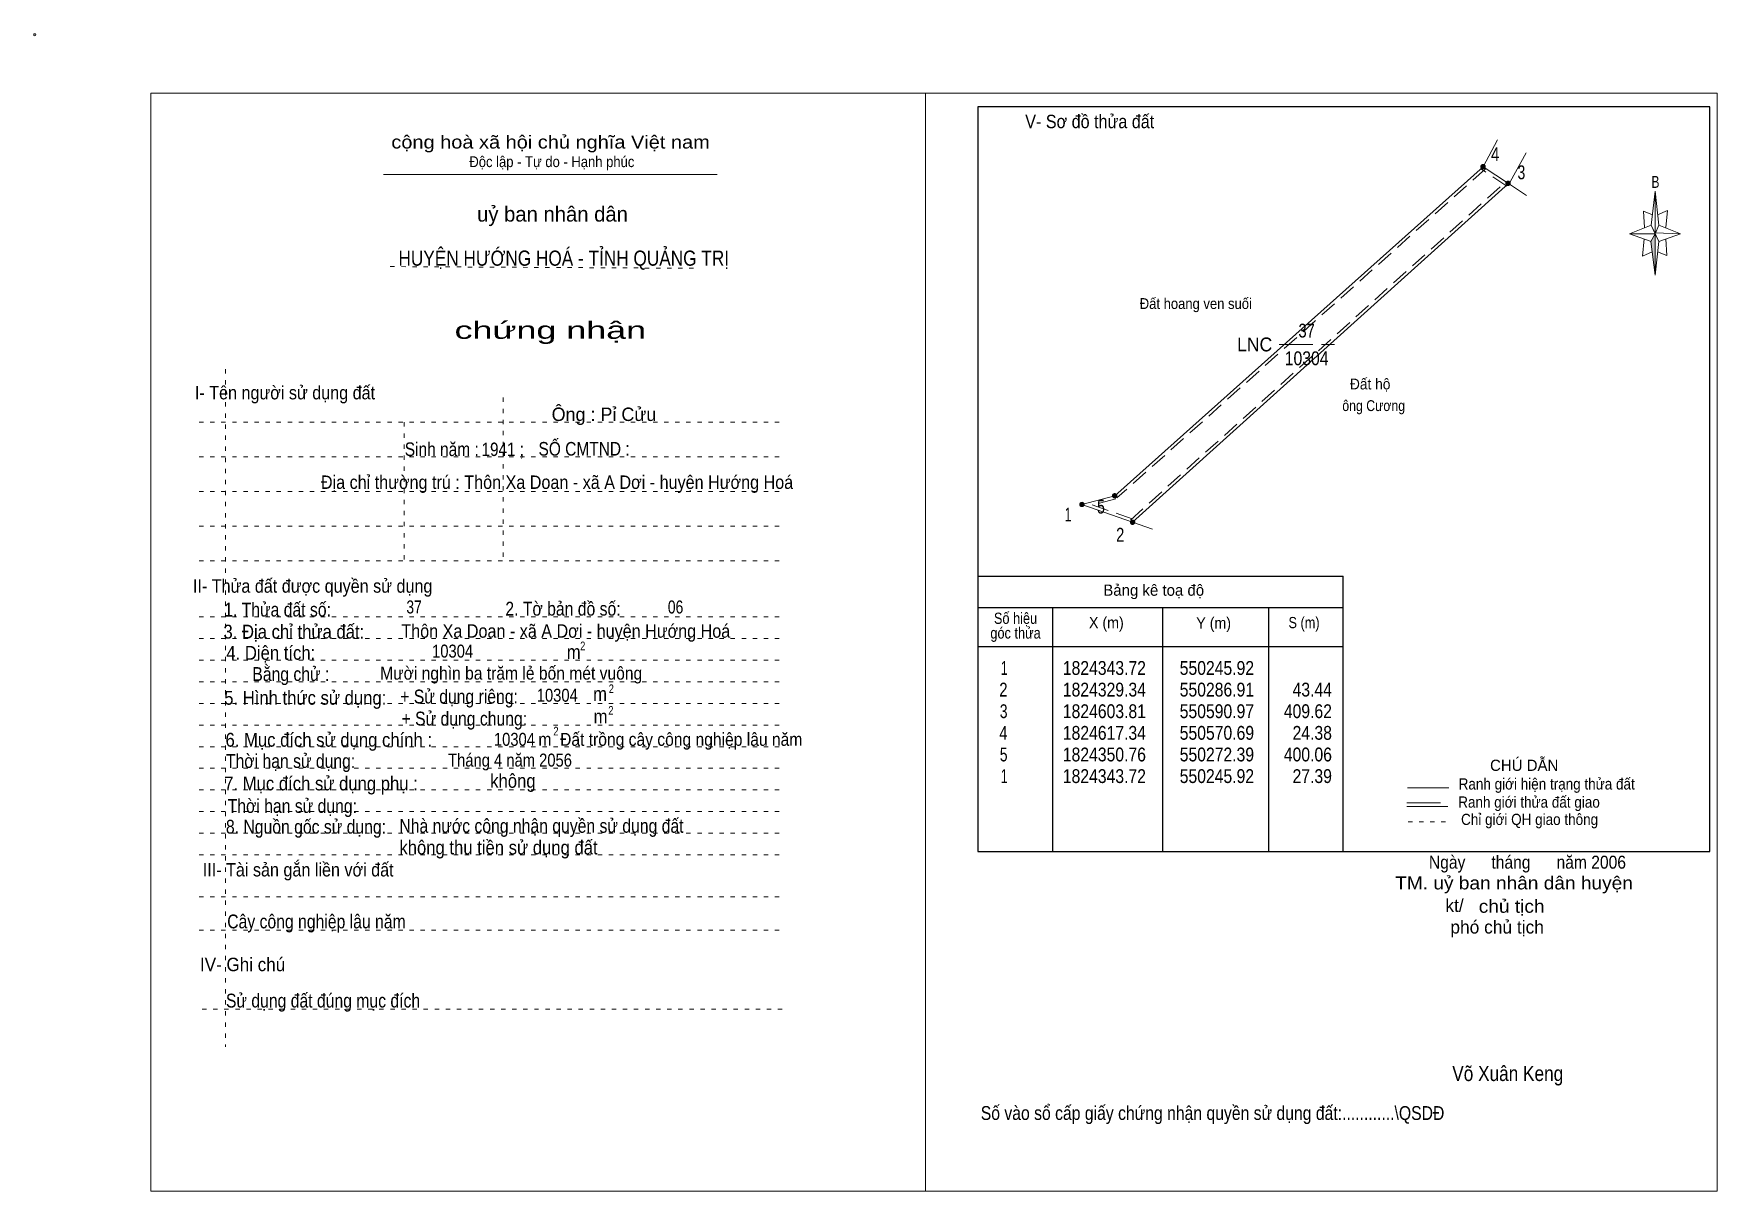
# Model space of a CAD drawing. Header units: centimetres. Extents: x -1.6 to 37.4, y -1.3 to 25.5.
import ezdxf
from ezdxf.enums import TextEntityAlignment as Align

# ---------------------------------------------------------------- set-up
doc = ezdxf.new("R2010")
doc.units = ezdxf.units.CM
doc.header["$LTSCALE"] = 0.13
for name, pattern in [('DOTTED', [1.5, 0.3, -1.2]), ('LONG_DASHED', [7.5, 6, -1.5]), ('MEDIUM_DASHED', [4.5, 3, -1.5])]:
    doc.linetypes.add(name, pattern=pattern)
for name, color, linetype, lineweight in [('1', 7, 'DOTTED', 13), ('10', 7, 'Continuous', 13), ('2', 7, 'Continuous', 25), ('3', 7, 'Continuous', 13), ('30', 7, 'Continuous', 13), ('32', 7, 'LONG_DASHED', 13), ('33', 7, 'LONG_DASHED', 13), ('35', 7, 'Continuous', 13)]:
    doc.layers.add(name, color=color, linetype=linetype, lineweight=lineweight)

msp = doc.modelspace()

# ---------------------------------------------------------------- hatches: boundary and pattern name
at = {"layer": '30'}
msp.add_hatch(color=256, dxfattribs=at).paths.add_polyline_path([(35.91, 20.87), (35.91, 19.91), (35.81, 20.69)])
at = {"layer": '32'}
for points in [[(31.9837, 22.4218, 1), (31.8837, 22.4218, 1)], [(32.5627, 22.0355, 1), (32.4627, 22.0355, 1)], [(23.4668, 14.8106, 1), (23.3668, 14.8106, 1)], [(22.711, 14.6096, 1), (22.611, 14.6096, 1)], [(23.8813, 14.199, 1), (23.7813, 14.199, 1)]]:
    msp.add_hatch(color=256, dxfattribs=at).paths.add_polyline_path(points)

# ---------------------------------------------------------------- linework, layer by layer
at = {"layer": '1', "linetype": 'Continuous'}
msp.add_line((6.51, 22.24), (14.23, 22.24), dxfattribs=at)
at = {"layer": '1'}
for p, q in [((6.67, 20.11), (13.82, 20.07)), ((2.86, 17.74), (2.86, 2.07)), ((9.28, 17.08), (9.28, 13.31)), ((2.25, 16.51), (15.75, 16.51)), ((6.99, 16.51), (6.99, 13.31)), ((2.25, 15.71), (15.75, 15.71)), ((2.25, 14.91), (15.75, 14.91)), ((2.25, 14.11), (15.75, 14.11)), ((2.25, 13.31), (15.75, 13.31)), ((2.25, 12.01), (15.75, 12.01)), ((2.25, 11.51), (15.75, 11.51)), ((2.25, 11.01), (15.75, 11.01)), ((2.25, 10.51), (15.75, 10.51)), ((2.25, 10.01), (15.75, 10.01)), ((2.25, 9.51), (15.75, 9.51)), ((2.25, 9.01), (15.75, 9.01)), ((2.25, 8.51), (15.75, 8.51)), ((2.25, 8.01), (15.75, 8.01)), ((2.25, 7.51), (15.75, 7.51)), ((2.25, 7.01), (15.75, 7.01)), ((2.25, 6.51), (15.75, 6.51)), ((2.25, 5.54), (15.75, 5.54)), ((2.25, 4.77), (15.75, 4.77)), ((2.32, 2.94), (15.82, 2.94))]:
    msp.add_line(p, q, dxfattribs=at)
at = {"layer": '10'}
for p, q in [((32.27, 23.04), (31.94, 22.42)), ((32.93, 22.74), (32.56, 22.07)), ((31.94, 22.42), (23.42, 14.81)), ((23.83, 14.2), (24.29, 14.04))]:
    msp.add_line(p, q, dxfattribs=at)
at = {"layer": '10', "linetype": 'MEDIUM_DASHED'}
for p, q in [((31.99, 22.37), (23.47, 14.76)), ((32.48, 21.97), (31.9, 22.36)), ((23.78, 14.25), (32.47, 22.08))]:
    msp.add_line(p, q, dxfattribs=at)
at = {"layer": '10'}
for points in [[(23.42, 14.81), (22.66, 14.61), (23.83, 14.2), (32.52, 22.03), (31.94, 22.42)], [(32.56, 22.07), (32.52, 22.03), (32.94, 21.75)]]:
    msp.add_lwpolyline(points, dxfattribs=at)
at = {"layer": '10', "linetype": 'MEDIUM_DASHED'}
msp.add_lwpolyline([(23.44, 14.74), (22.9, 14.6), (23.85, 14.27)], dxfattribs=at)
at = {"layer": '10'}
msp.add_circle((-1.55, 25.47), 0.025, dxfattribs=at)
at = {"layer": '2'}
for p, q in [((20.25, 12.95), (28.7, 12.95)), ((28.7, 6.59), (28.7, 12.95)), ((20.25, 12.23), (28.7, 12.23)), ((21.99, 6.59), (21.99, 12.23)), ((24.53, 10.89), (24.53, 12.23)), ((26.97, 12.23), (26.97, 6.59)), ((20.25, 11.33), (28.7, 11.33))]:
    msp.add_line(p, q, dxfattribs=at)
msp.add_lwpolyline([(37.18, 23.8), (20.25, 23.8), (20.25, 6.59), (37.18, 6.59)], close=True, dxfattribs=at)
msp.add_lwpolyline([(24.53, 6.59), (24.53, 10.39), (24.53, 10.89)], dxfattribs=at)
at = {"layer": '3'}
msp.add_line((19.04, 24.12), (19.04, -1.27), dxfattribs=at)
for points in [[(19.04, 24.12), (1.13, 24.12), (1.13, -1.27), (19.04, -1.27)], [(19.04, -1.27), (37.35, -1.27), (37.35, 24.12), (19.04, 24.12)]]:
    msp.add_lwpolyline(points, dxfattribs=at)
at = {"layer": '30'}
for p, q in [((35.82, 21.07), (35.91, 21.85)), ((36, 21.07), (36.5, 20.87)), ((35.82, 20.69), (35.32, 20.87)), ((36, 20.69), (35.91, 19.91)), ((36.16, 20.75), (36.18, 20.37)), ((36.18, 20.37), (35.97, 20.45))]:
    msp.add_line(p, q, dxfattribs=at)
for points in [[(35.91, 21.85), (36, 21.07), (35.91, 20.87)], [(35.91, 20.87), (35.32, 20.87), (35.82, 21.07), (36, 20.69), (36.5, 20.87), (35.91, 20.89)], [(35.91, 20.87), (35.91, 19.91), (35.81, 20.69)]]:
    msp.add_lwpolyline(points, close=True, dxfattribs=at)
for points in [[(35.97, 21.31), (36.2, 21.41), (36.16, 21.01)], [(35.91, 20.87), (35.82, 21.07), (35.32, 20.87)], [(35.85, 21.31), (35.64, 21.39), (35.67, 21.01)], [(35.66, 20.75), (35.62, 20.35), (35.84, 20.45)], [(35.91, 20.87), (36, 20.69), (36.5, 20.87)]]:
    msp.add_lwpolyline(points, dxfattribs=at)
at = {"layer": '32'}
for centre in [(31.9337, 22.4218), (32.5127, 22.0355), (23.4168, 14.8106), (22.661, 14.6096), (23.8313, 14.199)]:
    msp.add_circle(centre, 0.05, dxfattribs=at)
at = {"layer": '33'}
msp.add_line((27.22, 18.31), (28.5, 18.31), dxfattribs=at)
at = {"layer": '35'}
for p, q in [((30.19, 8.06), (31.14, 8.06)), ((30.17, 7.63), (31.12, 7.63))]:
    msp.add_line(p, q, dxfattribs=at)
at = {"layer": '35', "linetype": 'LONG_DASHED'}
msp.add_line((30.17, 7.71), (31.12, 7.71), dxfattribs=at)
at = {"layer": '35', "linetype": 'DOTTED'}
msp.add_line((30.2, 7.27), (31.19, 7.27), dxfattribs=at)

# ---------------------------------------------------------------- texts
at = {"layer": '1'}
for s, height, width, p in [('V- Sơ đồ thửa đất', 0.31, 0.9, (22.84, 23.31)), ('cộng hoà xã hội chủ nghĩa Việt nam', 0.3, 1.15, (10.375, 22.84)), ('Độc lập - Tự do - Hạnh phúc', 0.25, 0.9, (10.405, 22.41)), ('chứng nhận', 0.4, 1.55, (10.37, 18.44)), ('I- Tên người sử dụng đất', 0.31, 0.9, (4.235, 17.04)), ('II- Thửa đất được quyền sử dụng', 0.31, 0.9, (4.875, 12.57)), ('III- Tài sản gắn liền với đất', 0.31, 0.9, (4.54, 6.01)), ('IV- Ghi chú', 0.31, 0.95, (3.255, 3.82))]:
    msp.add_text(s, height=height, dxfattribs=dict(at, width=width)).set_placement(p, align=Align.CENTER)
msp.add_text('uỷ ban nhân dân', height=0.35, dxfattribs=at).set_placement((10.42, 21.15), align=Align.CENTER)
at = {"layer": '10'}
for s, height, width, p in [('Đất hoang ven suối ', 0.25, 0.9, (25.335, 19.13)), ('Sinh năm :', 0.3149, 0.85, (7.86, 15.73)), ('1941 ;', 0.31, 0.85, (9.27, 15.73)), ('SỐ CMTND :', 0.3149, 0.85, (11.15, 15.74)), ('Địa chỉ thường trú : Thôn Xa Doan - xã A Dơi - huyện Hướng Hoá', 0.31, 0.9, (10.525, 14.97)), ('37', 0.3, 0.8, (7.22, 12.09)), ('06', 0.3, 0.8, (13.265, 12.09)), (' Thôn Xa Doan - xã A Dơi - huyện Hướng Hoá', 0.31, 0.9, (10.675, 11.53)), ('10304', 0.3, 0.85, (8.11, 11.07)), ('Mười nghìn ba trăm lẻ bốn mét vuông ', 0.3, 0.9, (9.515, 10.56)), ('10304', 0.3, 0.85, (10.53, 10.05)), ('m  Đất trồng cây công nghiệp lâu năm ', 0.3, 0.9, (13.195, 9.03)), ('10304', 0.3, 0.85, (9.54, 9.03)), ('Tháng 4 năm 2056 ', 0.3, 0.85, (9.485, 8.55)), ('Ngày      tháng      năm 2006', 0.3, 0.9, (32.96, 6.19)), ('TM. uỷ ban nhân dân huyện', 0.3, 1.1, (32.65, 5.71)), ('chủ tịch', 0.3, 1.1, (32.595, 5.17)), ('Võ Xuân Keng ', 0.35, 0.85, (32.56, 1.28))]:
    msp.add_text(s, height=height, dxfattribs=dict(at, width=width)).set_placement(p, align=Align.CENTER)
for s, width, p in [('  Đất hộ', 0.95, (28.68, 17.27)), ('ông Cương', 0.85, (28.68, 16.77))]:
    msp.add_text(s, height=0.25, dxfattribs=dict(at, width=width)).set_placement(p)
for s, height, p in [('Ông : Pỉ Cửu', 0.31, (11.61, 16.54)), ('kt/ ', 0.3, (31.33, 5.19)), ('phó chủ tịch ', 0.3, (32.315, 4.69))]:
    msp.add_text(s, height=height, dxfattribs=at).set_placement(p, align=Align.CENTER)
at = {"layer": '2'}
for s, height, width, p in [('HUYỆN HƯỚNG HOÁ - TỈNH QUẢNG TRỊ', 0.35, 0.85, (10.68, 20.13)), ('Số hiệu', 0.2591, 0.85, (21.125, 11.85)), ('3. Địa chỉ thửa đất:', 0.32, 0.9, (4.44, 11.51)), ('góc thửa', 0.2591, 0.85, (21.125, 11.51)), ('X (m)', 0.2591, 0.95, (23.225, 11.75)), ('Y (m)', 0.2591, 0.95, (25.705, 11.74)), ('S (m)', 0.2591, 0.85, (27.795, 11.75)), ('Số vào sổ cấp giấy chứng nhận quyền sử dụng đất:............\\QSDĐ', 0.32, 0.85, (25.68, 0.38))]:
    msp.add_text(s, height=height, dxfattribs=dict(at, width=width)).set_placement(p, align=Align.CENTER)
msp.add_text('Bảng kê toạ độ', height=0.2591, dxfattribs=at).set_placement((24.32, 12.5), align=Align.CENTER)
for s, height, width, p in [('1. Thửa đất số:', 0.32, 0.85, (2.83, 12.02)), ('2. Tờ bản đồ số:', 0.32, 0.85, (9.33, 12.04)), ('4. Diện tích:', 0.32, 0.9, (2.88, 11.02)), ('m', 0.32, 0.9, (10.75, 11.04)), ('2', 0.2, 0.8, (11.06, 11.24)), ('Bằng chử :', 0.32, 0.85, (3.48, 10.53)), ('5. Hình thức sử dụng:', 0.32, 0.9, (2.83, 9.98)), ('+ Sử dụng riêng:', 0.32, 0.85, (6.9, 10.01)), ('m', 0.32, 0.9, (11.36, 10.07)), ('2', 0.2, 0.8, (11.72, 10.25)), ('+ Sử dụng chung:', 0.32, 0.85, (6.93, 9.5)), ('m', 0.32, 0.9, (11.37, 9.55)), ('2', 0.2, 0.8, (11.71, 9.75)), ('6. Mục đích sử dụng chính : ', 0.32, 0.9, (2.86, 9.01)), ('2', 0.2, 0.8, (10.44, 9.27)), ('Thời hạn sử dụng: ', 0.32, 0.85, (2.87, 8.52)), ('7. Mục đích sử dụng phụ : ', 0.32, 0.9, (2.83, 8)), ('không', 0.32, 0.9, (8.98, 8.06)), ('Thời hạn sử dụng: ', 0.32, 0.85, (2.91, 7.48)), ('8. Nguồn gốc sử dụng: ', 0.32, 0.85, (2.87, 7)), ('Nhà nước công nhận quyền sử dụng đất  ', 0.32, 0.85, (6.88, 7.02)), ('không thu tiền sử dụng đất', 0.32, 0.9, (6.88, 6.52)), ('Cây công nghiệp lâu năm', 0.32, 0.85, (2.9, 4.81)), ('Sử dụng đất đúng mục đích', 0.32, 0.85, (2.87, 2.98))]:
    msp.add_text(s, height=height, dxfattribs=dict(at, width=width)).set_placement(p)
at = {"layer": '30', "width": 0.75}
msp.add_text('B', height=0.2756, dxfattribs=at).set_placement((35.92, 21.93), align=Align.CENTER)
at = {"layer": '30'}
for s, width, p in [('1', 0.65, (20.94, 10.67)), ('1824343.72', 0.85, (24.14, 10.67)), ('550245.92', 0.85, (26.64, 10.67)), ('550245.92', 0.85, (26.64, 10.67)), ('2', 0.8, (20.94, 10.17)), ('1824329.34', 0.85, (24.14, 10.17)), ('550286.91', 0.85, (26.64, 10.17)), ('43.44', 0.85, (28.44, 10.17)), ('3', 0.75, (20.94, 9.67)), ('1824603.81', 0.85, (24.14, 9.67)), ('550590.97', 0.85, (26.64, 9.67)), ('409.62', 0.85, (28.44, 9.67)), ('4', 0.8, (20.94, 9.17)), ('1824617.34', 0.85, (24.14, 9.17)), ('550570.69', 0.85, (26.64, 9.17)), ('24.38', 0.85, (28.44, 9.17)), ('5', 0.75, (20.94, 8.67)), ('1824350.76', 0.85, (24.14, 8.67)), ('550272.39', 0.85, (26.64, 8.67)), ('400.06', 0.85, (28.44, 8.67)), ('1', 0.65, (20.94, 8.17)), ('1824343.72', 0.85, (24.14, 8.17)), ('550245.92', 0.85, (26.64, 8.17)), ('27.39', 0.85, (28.44, 8.17))]:
    msp.add_text(s, height=0.32, dxfattribs=dict(at, width=width)).set_placement(p, align=Align.RIGHT)
at = {"layer": '32'}
for s, width, p in [('4', 0.8, (32.215, 22.55)), ('3', 0.75, (32.82, 22.13)), ('1', 0.65, (22.34, 14.22)), ('5', 0.75, (23.1, 14.4)), ('2', 0.8, (23.545, 13.75))]:
    msp.add_text(s, height=0.32, dxfattribs=dict(at, width=width)).set_placement(p, align=Align.CENTER)
at = {"layer": '33'}
for s, width, p in [('37', 0.8, (27.855, 18.47)), ('10304', 0.85, (27.855, 17.83))]:
    msp.add_text(s, height=0.32, dxfattribs=dict(at, width=width)).set_placement(p, align=Align.CENTER)
at = {"layer": '33', "width": 0.95}
msp.add_text('LNC', height=0.32, dxfattribs=at).set_placement((27.06, 18.15), align=Align.RIGHT)
at = {"layer": '35'}
msp.add_text('CHÚ DẪN', height=0.2591, dxfattribs=at).set_placement((32.885, 8.45), align=Align.CENTER)
at = {"layer": '35', "width": 0.9}
for s, p in [('Ranh giới hiện trạng thửa đất', (33.405, 8.02)), ('Ranh giới thửa đất giao ', (33.04, 7.6)), ('Chỉ giới QH giao thông', (33.01, 7.2))]:
    msp.add_text(s, height=0.2591, dxfattribs=at).set_placement(p, align=Align.CENTER)

doc.saveas('drawing.dxf')
